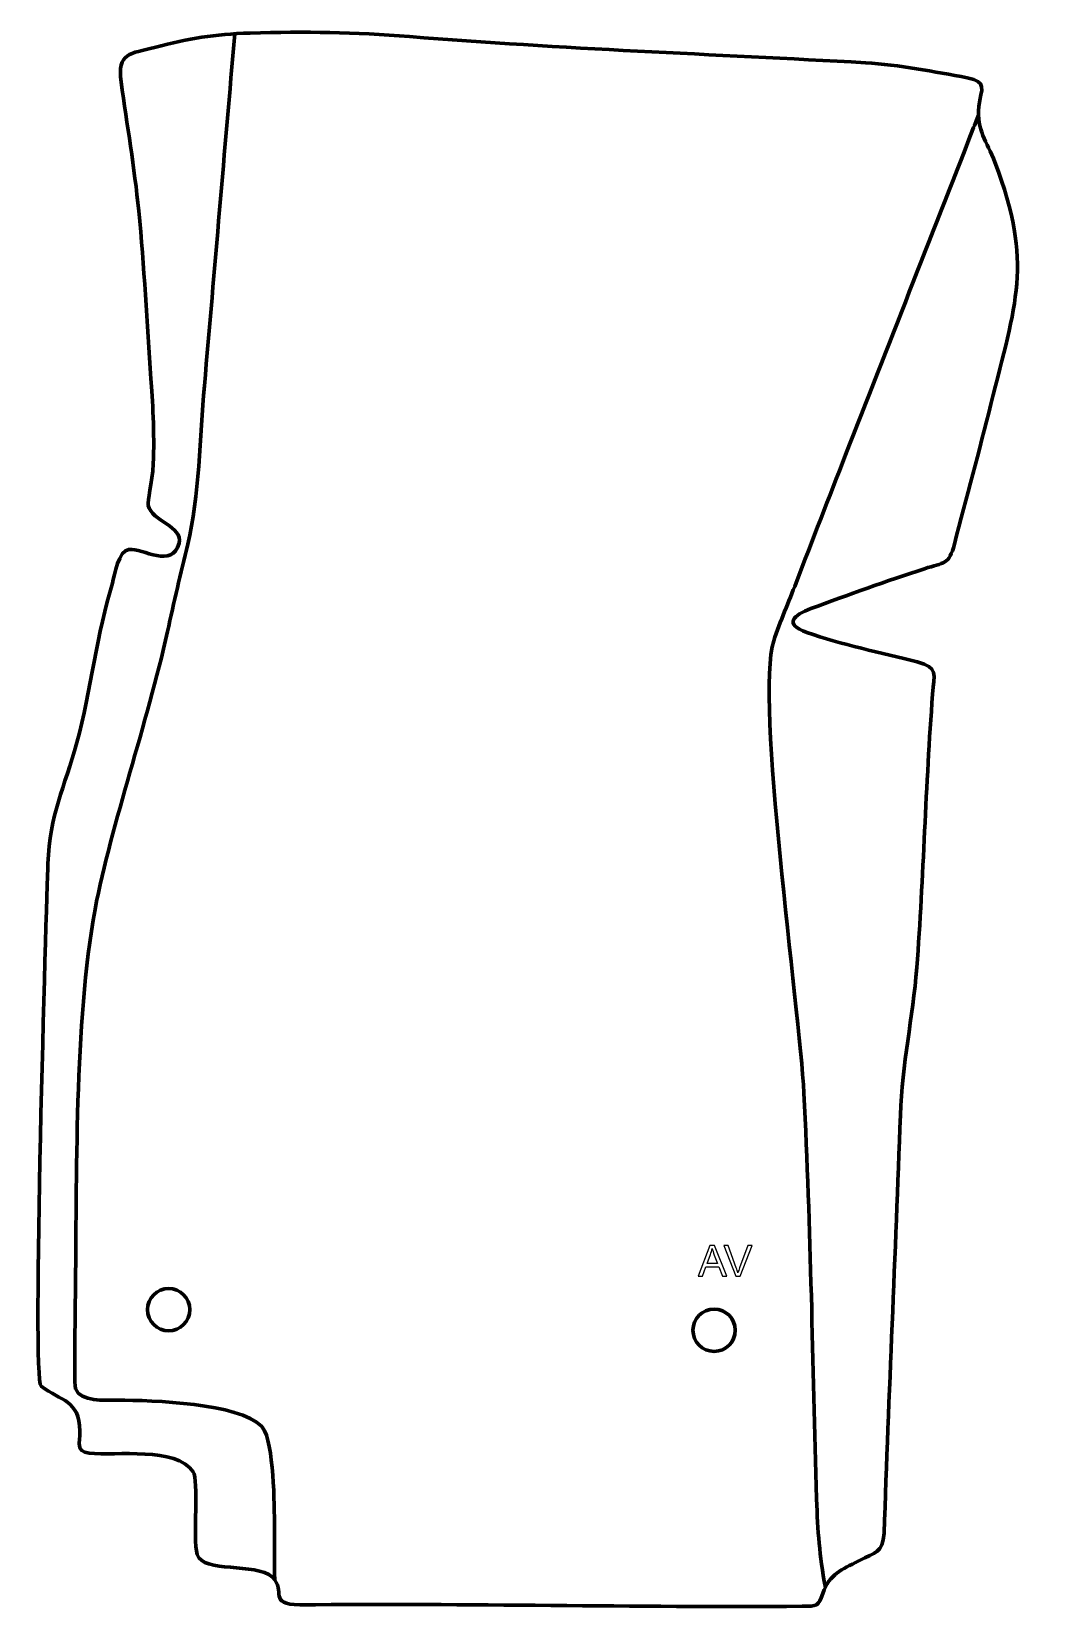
# Model space of a CAD drawing. Header units: millimetres. Extents: x -572 to 20, y 65 to 996.
import ezdxf

# ---------------------------------------------------------------- set-up
doc = ezdxf.new("R2010")
doc.units = ezdxf.units.MM
doc.header["$MEASUREMENT"] = 0
doc.layers.add('layer 2', color=7, linetype='Continuous')
doc.layers.add('layer 3', color=7, linetype='Continuous')

msp = doc.modelspace()

# ---------------------------------------------------------------- linework, layer by layer
at = {"layer": 'layer 2', "color": 142, "lineweight": 200}
for centre in [(-491.1459, 240.5476), (-168.8835, 228.377)]:
    msp.add_ellipse(centre, major_axis=(0, 12.5), ratio=1, dxfattribs=at)
at = {"layer": 'layer 2', "color": 142, "lineweight": 158}
for points, knots in [([(-452.1155, 994.2767), (-458.0876, 924.9275), (-464.0597, 855.5782), (-470.0318, 786.229), (-470.0318, 786.229), (-472.5899, 756.5252), (-473.1493, 720.7341), (-479.9204, 692.6866), (-479.9204, 692.6866), (-484.0999, 675.374), (-488.0156, 658.5346), (-491.8696, 641.1426), (-491.8696, 641.1426), (-504.0057, 586.3759), (-524.6002, 528.5741), (-534.6773, 477.006), (-534.6773, 477.006), (-546.9929, 409.5024), (-545.3162, 318.5058), (-546.2974, 248.5109), (-546.2974, 248.5109), (-546.5155, 232.9583), (-546.6267, 217.4161), (-546.5525, 201.8619), (-546.5525, 201.8619), (-546.5453, 200.4907), (-546.5915, 195.0948), (-546.2935, 193.9069), (-546.2935, 193.9069), (-543.0019, 185.7409), (-528.9815, 187.1158), (-521.4495, 187.0847), (-521.4495, 187.0847), (-500.2319, 186.9971), (-450.0098, 185.3543), (-436.2717, 171.6623), (-436.2717, 171.6623), (-436.2717, 171.6623), (-435.6659, 170.9951), (-435.6659, 170.9951), (-435.6659, 170.9951), (-428.9555, 161.9326), (-428.6692, 124.6105), (-428.6826, 112.3251), (-428.6826, 112.3251), (-428.7562, 101.8822), (-428.5769, 91.3947), (-428.5057, 80.9479)], [0, 0, 0, 0, 0.07692308, 0.07692308, 0.07692308, 0.07692308, 0.15384615, 0.15384615, 0.15384615, 0.15384615, 0.23076923, 0.23076923, 0.23076923, 0.23076923, 0.30769231, 0.30769231, 0.30769231, 0.30769231, 0.38461538, 0.38461538, 0.38461538, 0.38461538, 0.46153846, 0.46153846, 0.46153846, 0.46153846, 0.53846154, 0.53846154, 0.53846154, 0.53846154, 0.61538462, 0.61538462, 0.61538462, 0.61538462, 0.69230769, 0.69230769, 0.69230769, 0.69230769, 0.76923077, 0.76923077, 0.76923077, 0.76923077, 0.84615385, 0.84615385, 0.84615385, 0.84615385, 1, 1, 1, 1]), ([(-103.1737, 76.4927), (-106.6645, 95.9977), (-107.7202, 109.008), (-108.3215, 128.7723), (-108.3215, 128.7723), (-110.7472, 208.5072), (-111.7528, 288.778), (-115.8431, 368.3435), (-115.8431, 368.3435), (-118.4841, 419.719), (-144.8476, 601.024), (-133.6654, 635.7366), (-133.6654, 635.7366), (-129.9211, 647.3601), (-124.7822, 658.5676), (-120.4402, 669.9826), (-120.4402, 669.9826), (-110.8304, 695.2461), (-101.02, 720.4342), (-91.1757, 745.6072), (-91.1757, 745.6072), (-66.1035, 809.7126), (-41.0317, 873.8181), (-15.9597, 937.9236), (-15.9597, 937.9236), (-14.8696, 940.7108), (-13.7795, 943.498), (-12.6894, 946.2852)], [0, 0, 0, 0, 0.125, 0.125, 0.125, 0.125, 0.25, 0.25, 0.25, 0.25, 0.375, 0.375, 0.375, 0.375, 0.5, 0.5, 0.5, 0.5, 0.625, 0.625, 0.625, 0.625, 0.75, 0.75, 0.75, 0.75, 1, 1, 1, 1])]:
    msp.add_open_spline(points, degree=3, knots=knots, dxfattribs=at)
at = {"layer": 'layer 2', "color": 142}
for points, knots in [([(-178.3143, 260.2942), (-178.3143, 260.2942), (-171.3378, 278.4806), (-171.3378, 278.4806), (-171.3378, 278.4806), (-171.3378, 278.4806), (-168.6919, 278.4806), (-168.6919, 278.4806), (-168.6919, 278.4806), (-168.6919, 278.4806), (-161.2878, 260.2942), (-161.2878, 260.2942), (-161.2878, 260.2942), (-161.2878, 260.2942), (-164.0268, 260.2942), (-164.0268, 260.2942), (-164.0268, 260.2942), (-164.0268, 260.2942), (-166.1308, 265.806), (-166.1308, 265.806), (-166.1308, 265.806), (-166.1308, 265.806), (-173.7889, 265.806), (-173.7889, 265.806), (-173.7889, 265.806), (-173.7889, 265.806), (-175.7616, 260.2942), (-175.7616, 260.2942), (-175.7616, 260.2942), (-175.7616, 260.2942), (-178.3143, 260.2942), (-178.3143, 260.2942)], [0, 0, 0, 0, 0.11111111, 0.11111111, 0.11111111, 0.11111111, 0.22222222, 0.22222222, 0.22222222, 0.22222222, 0.33333333, 0.33333333, 0.33333333, 0.33333333, 0.44444444, 0.44444444, 0.44444444, 0.44444444, 0.55555556, 0.55555556, 0.55555556, 0.55555556, 0.66666667, 0.66666667, 0.66666667, 0.66666667, 0.77777778, 0.77777778, 0.77777778, 0.77777778, 1, 1, 1, 1]), ([(-173.0819, 267.7618), (-173.0819, 267.7618), (-166.8843, 267.7618), (-166.8843, 267.7618), (-166.8843, 267.7618), (-166.8843, 267.7618), (-168.7808, 272.8037), (-168.7808, 272.8037), (-168.7808, 272.8037), (-169.3523, 274.3362), (-169.7841, 275.6019), (-170.0847, 276.601), (-170.0847, 276.601), (-170.3345, 275.4157), (-170.6689, 274.2515), (-171.088, 273.1), (-171.088, 273.1), (-171.088, 273.1), (-173.0819, 267.7618), (-173.0819, 267.7618)], [0, 0, 0, 0, 0.16666667, 0.16666667, 0.16666667, 0.16666667, 0.33333333, 0.33333333, 0.33333333, 0.33333333, 0.5, 0.5, 0.5, 0.5, 0.66666667, 0.66666667, 0.66666667, 0.66666667, 1, 1, 1, 1]), ([(-156.0808, 260.2942), (-156.0808, 260.2942), (-163.1081, 278.4806), (-163.1081, 278.4806), (-163.1081, 278.4806), (-163.1081, 278.4806), (-160.5004, 278.4806), (-160.5004, 278.4806), (-160.5004, 278.4806), (-160.5004, 278.4806), (-155.776, 265.2641), (-155.776, 265.2641), (-155.776, 265.2641), (-155.3992, 264.2058), (-155.0775, 263.2152), (-154.8235, 262.2881), (-154.8235, 262.2881), (-154.5441, 263.2829), (-154.2181, 264.2735), (-153.8456, 265.2641), (-153.8456, 265.2641), (-153.8456, 265.2641), (-148.9434, 278.4806), (-148.9434, 278.4806), (-148.9434, 278.4806), (-148.9434, 278.4806), (-146.4881, 278.4806), (-146.4881, 278.4806), (-146.4881, 278.4806), (-146.4881, 278.4806), (-153.5789, 260.2942), (-153.5789, 260.2942), (-153.5789, 260.2942), (-153.5789, 260.2942), (-156.0808, 260.2942), (-156.0808, 260.2942)], [0, 0, 0, 0, 0.1, 0.1, 0.1, 0.1, 0.2, 0.2, 0.2, 0.2, 0.3, 0.3, 0.3, 0.3, 0.4, 0.4, 0.4, 0.4, 0.5, 0.5, 0.5, 0.5, 0.6, 0.6, 0.6, 0.6, 0.7, 0.7, 0.7, 0.7, 0.8, 0.8, 0.8, 0.8, 1, 1, 1, 1])]:
    msp.add_open_spline(points, degree=3, knots=knots, dxfattribs=at)
at = {"layer": 'layer 3', "color": 242, "lineweight": 158}
msp.add_open_spline([(-501.6121, 790.5075), (-503.9659, 823.2658), (-505.624, 857.0479), (-508.832, 889.6226), (-508.832, 889.6226), (-511.41, 915.3779), (-515.7293, 940.3046), (-519.2588, 965.8464), (-519.2588, 965.8464), (-521.6581, 983.2095), (-513.7987, 982.4749), (-499.4531, 986.2207), (-499.4531, 986.2207), (-478.6513, 991.6524), (-464.6015, 993.9673), (-443.0361, 994.7129), (-443.0361, 994.7129), (-410.2464, 995.6147), (-381.5775, 995.3202), (-348.8228, 992.6245), (-348.8228, 992.6245), (-258.8413, 985.3864), (-169.4312, 982.1612), (-79.416, 977.1816), (-79.416, 977.1816), (-59.6094, 975.8206), (-38.8656, 971.9691), (-19.3266, 968.2582), (-19.3266, 968.2582), (-7.4142, 965.9957), (-10.851, 961.9549), (-12.5739, 951.351), (-12.5739, 951.351), (-13.7149, 937.1428), (-7.9396, 930.8975), (-2.9584, 918.3823), (-2.9584, 918.3823), (19.7935, 857.8853), (9.311, 835.1638), (-5.345, 775.5056), (-5.345, 775.5056), (-12.2227, 747.825), (-19.8957, 720.3584), (-26.9616, 692.7242), (-26.9616, 692.7242), (-30.1014, 680.4449), (-33.002, 682.0548), (-44.6569, 678.2686), (-44.6569, 678.2686), (-66.8322, 671.0111), (-89.8022, 662.8195), (-111.6797, 654.669), (-111.6797, 654.669), (-121.9832, 650.8305), (-128.0811, 645.5622), (-114.1501, 640.6566), (-114.1501, 640.6566), (-94.3433, 633.682), (-69.6112, 628.3238), (-48.873, 623.2231), (-48.873, 623.2231), (-36.4077, 619.8622), (-38.8401, 616.2337), (-39.8076, 604.0853), (-39.8076, 604.0853), (-43.932, 550.271), (-45.1414, 496.2891), (-49.1407, 442.5802), (-49.1407, 442.5802), (-51.5433, 412.9651), (-57.7935, 385.6314), (-58.8505, 355.4644), (-58.8505, 355.4644), (-61.7601, 273.1287), (-65.685, 190.7937), (-68.4549, 108.4747), (-68.4549, 108.4747), (-69.7401, 96.7625), (-73.24, 97.3434), (-83.3298, 92.1777), (-83.3298, 92.1777), (-93.9871, 86.7214), (-100.4026, 84.8363), (-104.6701, 72.8789), (-104.6701, 72.8789), (-107.4138, 65.1914), (-107.9764, 65.3532), (-116.9262, 65.2912), (-116.9262, 65.2912), (-215.7675, 64.6063), (-314.7493, 67.066), (-413.7331, 66.1728), (-413.7331, 66.1728), (-432.8891, 66.6321), (-421.4691, 74.1076), (-429.8839, 82.545), (-429.8839, 82.545), (-440.2138, 91.4185), (-470.7334, 84.6873), (-474.3538, 95.9161), (-474.3538, 95.9161), (-477.0021, 105.9543), (-473.1837, 139.5663), (-476.7418, 144.8303), (-476.7418, 144.8303), (-486.7921, 159.6991), (-522.0988, 154.0311), (-538.1163, 155.8506), (-538.1163, 155.8506), (-546.2017, 156.9091), (-543.6674, 161.3823), (-543.6244, 168.7909), (-543.6244, 168.7909), (-543.971, 187.5204), (-554.6991, 186.2144), (-566.4954, 195.3827), (-566.4954, 195.3827), (-572.192, 199.8102), (-563.2601, 480.4302), (-562.4949, 504.0218), (-562.4949, 504.0218), (-561.5524, 533.0805), (-552.7487, 548.9095), (-545.3588, 575.6297), (-545.3588, 575.6297), (-537.2421, 606.0079), (-533.2433, 641.0531), (-524.408, 669.6313), (-524.408, 669.6313), (-523.0758, 674.5551), (-520.7763, 689.0807), (-514.626, 689.6464), (-514.626, 689.6464), (-506.2759, 690.4144), (-488.8829, 678.1276), (-485.0299, 693.3664), (-485.0299, 693.3664), (-482.5044, 703.3546), (-501.2088, 706.1343), (-503.2352, 715.6557), (-503.2352, 715.6557), (-503.8521, 718.5546), (-500.8247, 728.4696), (-500.2474, 740.2785), (-500.2474, 740.2785), (-499.4038, 757.5338), (-500.7895, 779.0586), (-501.6121, 790.5075)], degree=3, knots=[0, 0, 0, 0, 0.02631579, 0.02631579, 0.02631579, 0.02631579, 0.05263158, 0.05263158, 0.05263158, 0.05263158, 0.07894737, 0.07894737, 0.07894737, 0.07894737, 0.10526316, 0.10526316, 0.10526316, 0.10526316, 0.13157895, 0.13157895, 0.13157895, 0.13157895, 0.15789474, 0.15789474, 0.15789474, 0.15789474, 0.18421053, 0.18421053, 0.18421053, 0.18421053, 0.21052632, 0.21052632, 0.21052632, 0.21052632, 0.23684211, 0.23684211, 0.23684211, 0.23684211, 0.26315789, 0.26315789, 0.26315789, 0.26315789, 0.28947368, 0.28947368, 0.28947368, 0.28947368, 0.31578947, 0.31578947, 0.31578947, 0.31578947, 0.34210526, 0.34210526, 0.34210526, 0.34210526, 0.36842105, 0.36842105, 0.36842105, 0.36842105, 0.39473684, 0.39473684, 0.39473684, 0.39473684, 0.42105263, 0.42105263, 0.42105263, 0.42105263, 0.44736842, 0.44736842, 0.44736842, 0.44736842, 0.47368421, 0.47368421, 0.47368421, 0.47368421, 0.5, 0.5, 0.5, 0.5, 0.52631579, 0.52631579, 0.52631579, 0.52631579, 0.55263158, 0.55263158, 0.55263158, 0.55263158, 0.57894737, 0.57894737, 0.57894737, 0.57894737, 0.60526316, 0.60526316, 0.60526316, 0.60526316, 0.63157895, 0.63157895, 0.63157895, 0.63157895, 0.65789474, 0.65789474, 0.65789474, 0.65789474, 0.68421053, 0.68421053, 0.68421053, 0.68421053, 0.71052632, 0.71052632, 0.71052632, 0.71052632, 0.73684211, 0.73684211, 0.73684211, 0.73684211, 0.76315789, 0.76315789, 0.76315789, 0.76315789, 0.78947368, 0.78947368, 0.78947368, 0.78947368, 0.81578947, 0.81578947, 0.81578947, 0.81578947, 0.84210526, 0.84210526, 0.84210526, 0.84210526, 0.86842105, 0.86842105, 0.86842105, 0.86842105, 0.89473684, 0.89473684, 0.89473684, 0.89473684, 0.92105263, 0.92105263, 0.92105263, 0.92105263, 0.94736842, 0.94736842, 0.94736842, 0.94736842, 1, 1, 1, 1], dxfattribs=at)

doc.saveas('drawing.dxf')
